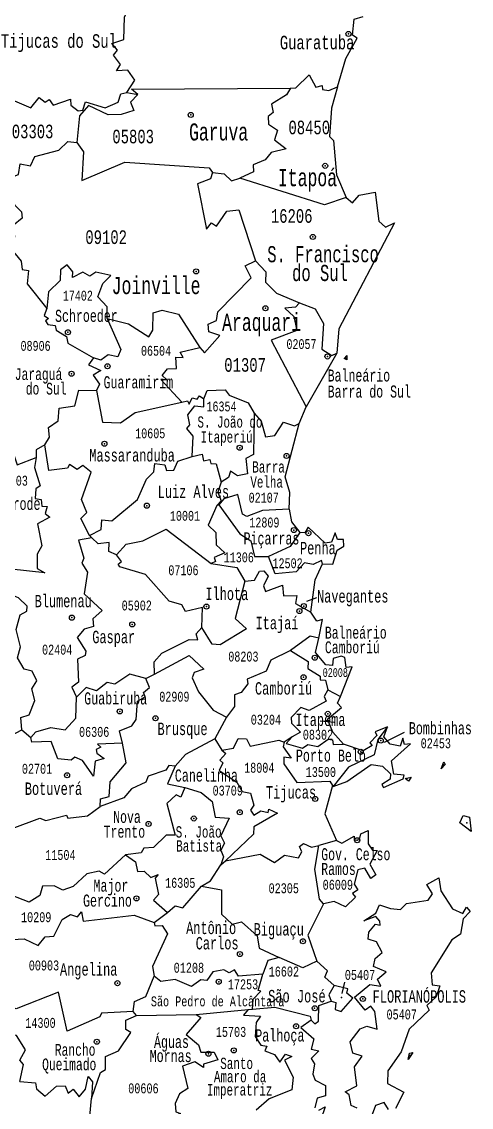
# Model space of a CAD drawing. Header units: millimetres. Extents: x 9851 to 10267, y 23387 to 23778.
# Drawn here: x 10099.2 to 10107.19, y 23446.9 to 23466.18 of the extents above; entities that cross this region are included whole.
import ezdxf
from ezdxf.enums import TextEntityAlignment as Align

# ---------------------------------------------------------------- set-up
doc = ezdxf.new("R2010")
doc.units = ezdxf.units.MM
doc.layers.add('3', color=7, linetype='Continuous')
doc.styles.add('MONOTXT', font='MONOTXT', dxfattribs={"height": 0.2})

# ---------------------------------------------------------------- blocks, each defined once
blk = doc.blocks.new('SEDE')
at = {"layer": '3', "color": 7, "linetype": 'Continuous'}
blk.add_circle((0, 0), 0.00451, dxfattribs=at)

msp = doc.modelspace()

# ---------------------------------------------------------------- linework, layer by layer
at = {"color": 7, "linetype": 'Continuous'}
for p, q in [((10101.065, 23464.927), (10101.261, 23464.893)), ((10104.797, 23460.295), (10104.256, 23459.342)), ((10104.127, 23459.045), (10104.256, 23459.342)), ((10102.699, 23457.602), (10102.669, 23457.591)), ((10100.402, 23457.061), (10100.448, 23457.016)), ((10104.267, 23455.891), (10104.445, 23455.955)), ((10101.403, 23454.52), (10101.558, 23454.596)), ((10104.639, 23454.317), (10104.864, 23454.196)), ((10102.84, 23453.833), (10102.631, 23453.444)), ((10104.75, 23453.738), (10104.502, 23453.76)), ((10099.2, 23453.608), (10099.36, 23453.473)), ((10105.647, 23453.388), (10106.002, 23453.566)), ((10102.631, 23453.444), (10102.757, 23453.247)), ((10104.003, 23453.485), (10103.861, 23453.386)), ((10104.72, 23452.617), (10104.735, 23452.601)), ((10104.794, 23451.64), (10104.478, 23451.551)), ((10102.738, 23451.209), (10102.819, 23451.28)), ((10101.553, 23450.182), (10101.792, 23450.363)), ((10104.937, 23449.126), (10104.886, 23448.923)), ((10101.242, 23448.534), (10101.18, 23448.603)), ((10101.242, 23448.534), (10102.298, 23448.552)), ((10102.298, 23448.552), (10103.22, 23448.64)), ((10103.22, 23448.64), (10103.297, 23448.646))]:
    msp.add_line(p, q, dxfattribs=at)
for points in [[(10101.065, 23464.927), (10101.207, 23465.148), (10101.084, 23465.32), (10100.881, 23465.308), (10100.955, 23465.425), (10100.829, 23465.588), (10100.899, 23465.675), (10100.802, 23465.796), (10101.017, 23465.865), (10101.026, 23466.265), (10101.125, 23466.492)], [(10104.813, 23465.029), (10104.961, 23465.53), (10105.157, 23465.89), (10105.079, 23465.943), (10105.106, 23466.231), (10105.267, 23466.276)], [(10103.974, 23465.005), (10104.072, 23465.01), (10104.308, 23465.242), (10104.428, 23465.023), (10104.539, 23465.051), (10104.543, 23464.98), (10104.655, 23464.96), (10104.813, 23465.029)], [(10098.407, 23464.495), (10098.638, 23464.548), (10099.029, 23464.797), (10099.362, 23464.651), (10099.508, 23464.835), (10099.618, 23464.754), (10099.686, 23464.801), (10099.76, 23464.703), (10100.064, 23464.806), (10100.071, 23464.703), (10100.202, 23464.601), (10100.285, 23464.615), (10100.335, 23464.763), (10100.684, 23464.653), (10100.914, 23464.753), (10100.961, 23464.9), (10101.065, 23464.927)], [(10101.261, 23464.893), (10101.152, 23464.987), (10103.974, 23465.005)], [(10103.974, 23465.005), (10103.902, 23464.882), (10103.639, 23464.719), (10103.67, 23464.57), (10103.579, 23464.501), (10103.584, 23464.362), (10103.742, 23464.258), (10103.692, 23464.088), (10103.897, 23463.927), (10103.629, 23463.859), (10103.525, 23463.73), (10103.31, 23463.641), (10103.315, 23463.516), (10103.075, 23463.407)], [(10104.813, 23465.029), (10104.703, 23464.65), (10104.667, 23464.143), (10104.738, 23464.071), (10104.791, 23463.466), (10104.963, 23463.06)], [(10101.261, 23464.893), (10101.132, 23464.754), (10101.19, 23464.606), (10100.969, 23464.534), (10100.737, 23464.53), (10100.384, 23464.697), (10100.224, 23464.511), (10100.181, 23464.041)], [(10099.197, 23462.809), (10098.978, 23463.033), (10098.916, 23463.144), (10098.978, 23463.199), (10098.922, 23463.279), (10098.83, 23463.276), (10098.86, 23463.359), (10099.143, 23463.468), (10099.174, 23463.662), (10099.354, 23463.625), (10099.433, 23463.788), (10099.858, 23463.903), (10100.017, 23464.057), (10100.181, 23464.041)], [(10100.181, 23464.041), (10100.296, 23463.874), (10100.267, 23463.363), (10101.033, 23463.689), (10102.528, 23463.59), (10102.59, 23463.507)], [(10102.59, 23463.507), (10102.556, 23463.391), (10102.325, 23463.306), (10102.485, 23462.498), (10102.572, 23462.611), (10102.659, 23462.553), (10102.844, 23462.817), (10103.059, 23462.843), (10103.353, 23461.935)], [(10102.59, 23463.507), (10102.798, 23463.483), (10102.929, 23463.358), (10103.075, 23463.407)], [(10104.963, 23463.06), (10104.579, 23462.931), (10103.075, 23463.407)], [(10104.963, 23463.06), (10105.076, 23462.967), (10105.196, 23463.103), (10105.478, 23463.155), (10105.542, 23462.641), (10105.66, 23462.534), (10105.82, 23462.612), (10104.834, 23460.729), (10104.797, 23460.295)], [(10099.197, 23462.809), (10099.206, 23462.693), (10099.045, 23462.562), (10099.072, 23462.362), (10099.003, 23462.162), (10099.192, 23461.928), (10099.206, 23461.785), (10099.321, 23461.763), (10099.297, 23461.525), (10099.645, 23461.09)], [(10100.719, 23460.914), (10100.715, 23461.12), (10100.551, 23461.297), (10100.643, 23461.536), (10100.785, 23461.675), (10100.515, 23461.733), (10100.412, 23461.662), (10100.285, 23461.733), (10100.102, 23461.639), (10100.11, 23461.741), (10100.005, 23461.868), (10099.889, 23461.774), (10099.883, 23461.589), (10099.676, 23461.384), (10099.645, 23461.09)], [(10102.362, 23460.397), (10102.449, 23460.305), (10102.722, 23460.608), (10102.523, 23460.673), (10102.513, 23460.811), (10102.663, 23460.874), (10102.685, 23461.029), (10103.275, 23461.635), (10103.172, 23461.849), (10103.353, 23461.935)], [(10103.353, 23461.935), (10103.538, 23461.74), (10103.531, 23461.557), (10103.726, 23461.365), (10104.132, 23461.191)], [(10099.645, 23461.09), (10099.597, 23460.965), (10099.677, 23460.914), (10099.625, 23460.868), (10099.662, 23460.806), (10099.794, 23460.786), (10099.81, 23460.707), (10099.998, 23460.594), (10100.02, 23460.477), (10100.476, 23460.213)], [(10104.132, 23461.191), (10104.065, 23461.112), (10103.875, 23461.096), (10104.034, 23460.947), (10104.087, 23460.701), (10103.631, 23460.525), (10104.256, 23459.342)], [(10104.132, 23461.191), (10104.416, 23461.086), (10104.564, 23460.823), (10104.529, 23460.367), (10104.71, 23460.257), (10104.797, 23460.295)], [(10100.719, 23460.914), (10100.961, 23460.359), (10100.908, 23460.23), (10100.735, 23460.266), (10100.608, 23460.172), (10100.476, 23460.213)], [(10100.719, 23460.914), (10101.095, 23460.816), (10101.458, 23460.584), (10101.529, 23460.705), (10101.537, 23461.01), (10101.693, 23461.058), (10101.985, 23460.99), (10102.362, 23460.397)], [(10102.042, 23459.428), (10101.672, 23459.829), (10101.773, 23459.829), (10101.695, 23459.897), (10101.791, 23460.018), (10101.95, 23460.024), (10101.94, 23460.223), (10102.069, 23460.22), (10102.015, 23460.312), (10102.362, 23460.397)], [(10100.476, 23460.213), (10100.389, 23460.087), (10100.606, 23459.989), (10100.468, 23459.907), (10100.583, 23459.748), (10100.528, 23459.634)], [(10104.973, 23460.176), (10104.927, 23460.203), (10104.978, 23460.253), (10104.973, 23460.176)], [(10099.613, 23458.667), (10099.694, 23458.803), (10099.676, 23458.975), (10099.85, 23459.093), (10099.864, 23459.319), (10100.142, 23459.362), (10100.215, 23459.638), (10100.528, 23459.634)], [(10100.528, 23459.634), (10100.636, 23459.072), (10100.957, 23459.061), (10101.218, 23459.24), (10102.042, 23459.428)], [(10102.042, 23459.428), (10102.145, 23459.449), (10102.174, 23459.389), (10102.231, 23459.501), (10102.315, 23459.478), (10102.359, 23459.539), (10102.435, 23459.488)], [(10102.435, 23459.488), (10102.495, 23459.633), (10102.817, 23459.643), (10102.885, 23459.551), (10103.221, 23459.412), (10103.327, 23459.229)], [(10102.227, 23458.463), (10102.244, 23458.822), (10102.132, 23458.957), (10102.185, 23459.024), (10102.153, 23459.204), (10102.273, 23459.362), (10102.433, 23459.344), (10102.435, 23459.488)], [(10103.327, 23459.229), (10103.32, 23458.494), (10103.18, 23458.427), (10103.209, 23458.156), (10103.031, 23458.119), (10102.908, 23458.2), (10102.876, 23458.091), (10102.746, 23458.005)], [(10103.327, 23459.229), (10103.452, 23459.086), (10103.528, 23458.812), (10103.698, 23458.836), (10103.85, 23459.074), (10104.049, 23459.004), (10104.127, 23459.045)], [(10103.952, 23457.523), (10103.962, 23457.821), (10103.882, 23458.101), (10104.127, 23459.045)], [(10098.574, 23458.601), (10098.755, 23458.574), (10099.005, 23458.654), (10099.12, 23458.314), (10099.455, 23458.444)], [(10099.613, 23458.667), (10099.458, 23458.581), (10099.455, 23458.444)], [(10100.402, 23457.061), (10100.251, 23457.363), (10100.356, 23457.465), (10100.262, 23457.697), (10100.433, 23458.181), (10100.283, 23458.3), (10100.186, 23458.229), (10100.049, 23458.317), (10100.011, 23458.257), (10099.683, 23458.214), (10099.613, 23458.667)], [(10099.455, 23458.444), (10099.424, 23458.268), (10099.53, 23457.943), (10099.448, 23457.888), (10099.437, 23457.714), (10099.548, 23457.696), (10099.559, 23457.577), (10099.653, 23457.575), (10099.616, 23457.451), (10099.698, 23457.382), (10099.48, 23457.266), (10099.559, 23456.874), (10099.477, 23456.724), (10099.475, 23456.472), (10099.61, 23456.394), (10099.011, 23456.461), (10098.832, 23456.399), (10098.687, 23456.48)], [(10100.402, 23457.061), (10100.611, 23457.164), (10100.623, 23457.336), (10100.802, 23457.321), (10101.258, 23457.698), (10101.419, 23458.061), (10101.547, 23458.187), (10101.564, 23458.336), (10101.742, 23458.312), (10101.774, 23458.212), (10101.905, 23458.216), (10101.972, 23458.376), (10102.227, 23458.463)], [(10102.227, 23458.463), (10102.407, 23458.501), (10102.429, 23458.385), (10102.539, 23458.41), (10102.562, 23458.334), (10102.654, 23458.331), (10102.746, 23458.005)], [(10102.746, 23458.005), (10102.686, 23457.829), (10102.742, 23457.671), (10102.669, 23457.591)], [(10103.952, 23457.523), (10103.475, 23457.504), (10103.198, 23457.394), (10103.123, 23457.439), (10103.042, 23457.784), (10102.789, 23457.712), (10102.699, 23457.602)], [(10102.699, 23457.602), (10103.076, 23457.085), (10103.269, 23456.966), (10103.338, 23456.686), (10103.585, 23456.683)], [(10102.669, 23457.591), (10102.512, 23457.244), (10102.65, 23457.112), (10102.652, 23456.893), (10102.807, 23456.751), (10102.618, 23456.667), (10102.641, 23456.596), (10102.567, 23456.562)], [(10103.952, 23457.523), (10103.99, 23457.301), (10104.141, 23457.11)], [(10100.884, 23456.712), (10101.056, 23456.902), (10101.351, 23456.965), (10101.767, 23457.172), (10102.567, 23456.562)], [(10104.141, 23457.11), (10103.968, 23456.862), (10103.585, 23456.683)], [(10104.543, 23456.555), (10104.728, 23456.547), (10104.805, 23456.797), (10104.922, 23456.866), (10104.916, 23456.99), (10104.808, 23456.988), (10104.769, 23457.107), (10104.702, 23456.937), (10104.593, 23456.921), (10104.286, 23457.204), (10104.229, 23457.105), (10104.141, 23457.11)], [(10100.448, 23457.016), (10100.21, 23456.977), (10100.306, 23456.653), (10100.267, 23456.564), (10100.368, 23456.409), (10100.312, 23456.025), (10100.632, 23455.725), (10100.464, 23455.576), (10100.475, 23455.442), (10100.31, 23455.395), (10100.187, 23455.249), (10100.339, 23455.003), (10100.328, 23454.928), (10100.19, 23454.859), (10100.206, 23454.454), (10100.093, 23454.366), (10100.171, 23454.187)], [(10100.884, 23456.712), (10100.747, 23456.774), (10100.752, 23456.936), (10100.557, 23456.908), (10100.448, 23457.016)], [(10102.401, 23455.427), (10102.412, 23455.778), (10102.108, 23455.709), (10102.042, 23455.829), (10101.817, 23455.889), (10101.399, 23456.368), (10100.945, 23456.501), (10100.912, 23456.55), (10100.971, 23456.597), (10100.884, 23456.712)], [(10104.543, 23456.555), (10104.525, 23456.614), (10104.375, 23456.543), (10104.226, 23456.575), (10104.077, 23456.414), (10103.702, 23456.38), (10103.585, 23456.683)], [(10099.2, 23453.608), (10099.187, 23453.823), (10099.335, 23453.876), (10099.435, 23454.127), (10099.379, 23454.335), (10099.468, 23454.477), (10099.385, 23454.651), (10099.245, 23454.687), (10099.127, 23454.883), (10099.178, 23455.082), (10099.1, 23455.39), (10099.175, 23455.648), (10099.288, 23455.716), (10099.299, 23455.802), (10099.141, 23455.949), (10098.818, 23456.084), (10098.687, 23456.48)], [(10102.567, 23456.562), (10103.022, 23456.489), (10103.165, 23456.25)], [(10104.336, 23455.695), (10104.411, 23456.269), (10104.543, 23456.555)], [(10103.165, 23456.25), (10102.994, 23455.583), (10103.192, 23455.403), (10102.726, 23455.116), (10102.581, 23455.131), (10102.401, 23455.427)], [(10103.165, 23456.25), (10103.336, 23456.263), (10103.427, 23456.424), (10103.5, 23456.433), (10103.577, 23456.337), (10103.495, 23456.162), (10103.528, 23456.064), (10103.833, 23456.176), (10103.851, 23455.987), (10104.088, 23455.994), (10104.062, 23455.852), (10104.336, 23455.695)], [(10104.477, 23455.232), (10104.544, 23455.566), (10104.443, 23455.534), (10104.336, 23455.695)], [(10101.558, 23454.596), (10101.555, 23454.813), (10101.688, 23454.966), (10102.175, 23455.211), (10102.326, 23455.206), (10102.298, 23455.314), (10102.401, 23455.427)], [(10104.477, 23455.232), (10104.325, 23455.27), (10103.978, 23455.017)], [(10104.864, 23454.196), (10105.068, 23454.724), (10104.965, 23454.712), (10104.943, 23454.893), (10104.878, 23454.915), (10104.732, 23454.875), (10104.722, 23454.751), (10104.602, 23454.762), (10104.419, 23454.983), (10104.477, 23455.232)], [(10101.558, 23454.596), (10102.176, 23454.926), (10102.438, 23454.682), (10102.265, 23454.626), (10102.229, 23454.528), (10102.34, 23454.279), (10102.603, 23453.957), (10102.84, 23453.833)], [(10103.978, 23455.017), (10103.624, 23454.847), (10103.543, 23454.651), (10103.207, 23454.509), (10103.219, 23454.423), (10103.1, 23454.267), (10102.98, 23454.226), (10102.98, 23454.022), (10102.84, 23453.833)], [(10103.978, 23455.017), (10104.289, 23454.823), (10104.281, 23454.696), (10104.5, 23454.561), (10104.504, 23454.492), (10104.599, 23454.486), (10104.639, 23454.317)], [(10101.403, 23454.52), (10101.122, 23454.596), (10100.857, 23454.418), (10100.717, 23454.449), (10100.528, 23454.302), (10100.345, 23454.358), (10100.171, 23454.187)], [(10100.989, 23453.368), (10100.937, 23453.587), (10101.158, 23453.677), (10101.236, 23453.792), (10101.258, 23454.115), (10101.391, 23454.191), (10101.362, 23454.268), (10101.47, 23454.36), (10101.403, 23454.52)], [(10099.36, 23453.473), (10099.45, 23453.571), (10099.716, 23453.647), (10099.969, 23453.604), (10100.164, 23453.812), (10100.171, 23454.187)], [(10104.639, 23454.317), (10104.571, 23454.196), (10104.607, 23454.113), (10104.308, 23453.952), (10104.156, 23454.001), (10103.989, 23453.826), (10103.995, 23453.726), (10104.151, 23453.565), (10104.003, 23453.485)], [(10104.918, 23453.355), (10104.727, 23453.568), (10104.634, 23453.796), (10104.881, 23454.004), (10104.813, 23454.078), (10104.864, 23454.196)], [(10098.64, 23453.212), (10098.824, 23453.242), (10098.825, 23453.406), (10099.2, 23453.608)], [(10105.696, 23453.66), (10105.525, 23453.433), (10105.461, 23453.161), (10105.004, 23452.943), (10104.735, 23452.601)], [(10104.735, 23452.601), (10104.978, 23452.689), (10105.408, 23452.994), (10105.607, 23452.961), (10105.752, 23452.827), (10105.743, 23452.732), (10105.597, 23452.636), (10105.627, 23452.582), (10105.977, 23452.734), (10105.994, 23452.804), (10105.811, 23452.822), (10105.77, 23453.059), (10106.105, 23453.36), (10105.998, 23453.344), (10105.971, 23453.456), (10105.922, 23453.319), (10105.744, 23453.351), (10105.635, 23453.484), (10105.696, 23453.66)], [(10105.696, 23453.66), (10105.481, 23453.57), (10105.507, 23453.508), (10105.384, 23453.377), (10105.424, 23453.329), (10105.269, 23453.233), (10104.918, 23453.355)], [(10100.989, 23453.368), (10100.547, 23453.352), (10100.605, 23453.298), (10100.524, 23453.258), (10100.535, 23453.192), (10100.663, 23453.095), (10100.502, 23453.053), (10100.473, 23452.784), (10100.282, 23453.063), (10100.144, 23453.122), (10100.08, 23453.069), (10099.84, 23453.089), (10099.722, 23453.4), (10099.377, 23453.39), (10099.36, 23453.473)], [(10100.592, 23452.245), (10100.597, 23452.381), (10100.756, 23452.423), (10100.77, 23452.682), (10101.053, 23453.019), (10100.989, 23453.368)], [(10102.631, 23453.444), (10102.112, 23453.171), (10101.928, 23452.961)], [(10102.757, 23453.247), (10102.962, 23453.28), (10103.045, 23453.451), (10103.192, 23453.445), (10103.257, 23453.315), (10103.766, 23453.422), (10103.861, 23453.386)], [(10103.861, 23453.386), (10103.846, 23453.307), (10103.986, 23453.106), (10103.855, 23453.119), (10103.859, 23453.002), (10104.086, 23452.669), (10104.672, 23452.696), (10104.72, 23452.617)], [(10104.003, 23453.485), (10103.9, 23453.362), (10104.191, 23453.284), (10104.283, 23453.346), (10104.458, 23453.312), (10104.647, 23453.442), (10104.719, 23453.431), (10104.731, 23453.349), (10104.918, 23453.355)], [(10102.757, 23453.247), (10102.825, 23453.188), (10102.721, 23453.068), (10102.772, 23453.019), (10102.708, 23452.886), (10103.024, 23452.679), (10103.116, 23452.51), (10103.267, 23452.482), (10103.324, 23452.269), (10103.262, 23452.181), (10103.323, 23452.093), (10103.446, 23452.169), (10103.58, 23452.141), (10103.589, 23452.196), (10103.746, 23452.128), (10103.324, 23451.886), (10103.318, 23451.751), (10102.819, 23451.28)], [(10101.928, 23452.961), (10101.813, 23452.974), (10101.761, 23452.893), (10101.445, 23452.784), (10101.407, 23452.68), (10101.153, 23452.557), (10101.017, 23452.398), (10100.592, 23452.245)], [(10106.724, 23452.99), (10106.653, 23452.916), (10106.701, 23453.039), (10106.724, 23452.99)], [(10101.928, 23452.961), (10101.787, 23452.646), (10102.097, 23452.582)], [(10104.72, 23452.617), (10104.587, 23452.114), (10104.794, 23451.64)], [(10106.073, 23452.693), (10106.015, 23452.743), (10106.119, 23452.765), (10106.073, 23452.693)], [(10102.097, 23452.582), (10102.024, 23452.411), (10101.942, 23452.452), (10101.776, 23452.301), (10101.927, 23451.738), (10101.767, 23451.736), (10101.541, 23451.515), (10101.372, 23451.504), (10101.324, 23451.424), (10101.043, 23451.388)], [(10102.097, 23452.582), (10102.389, 23452.494), (10102.581, 23452.333), (10102.636, 23452.057), (10102.888, 23452.035), (10102.738, 23451.722), (10102.802, 23451.594), (10102.735, 23451.472), (10102.784, 23451.35), (10102.738, 23451.209)], [(10098.528, 23451.711), (10098.721, 23451.865), (10099.033, 23451.852), (10099.519, 23452.036), (10099.631, 23451.997), (10099.997, 23452.094), (10100.019, 23452.038), (10100.371, 23452.077), (10100.592, 23452.245)], [(10107.187, 23451.802), (10106.985, 23451.953), (10107.04, 23452.084), (10107.156, 23452.053), (10107.187, 23451.802)], [(10104.794, 23451.64), (10104.89, 23451.593), (10105.104, 23451.718), (10105.109, 23451.65), (10105.203, 23451.66), (10105.223, 23451.759), (10105.352, 23451.816), (10105.357, 23451.582), (10105.429, 23451.47), (10105.514, 23451.465), (10105.382, 23451.222), (10105.493, 23451.032), (10105.403, 23450.966), (10105.296, 23451.148), (10105.174, 23451.122), (10105.108, 23450.863), (10105.172, 23450.763), (10105.074, 23450.702), (10105.132, 23450.633), (10104.953, 23450.461), (10104.753, 23450.557), (10104.559, 23450.515)], [(10102.819, 23451.28), (10103.439, 23451.396), (10103.693, 23451.251), (10103.867, 23451.382), (10104.115, 23451.331), (10104.176, 23451.439), (10104.134, 23451.534), (10104.205, 23451.589), (10104.347, 23451.523), (10104.478, 23451.551)], [(10104.559, 23450.515), (10104.488, 23450.597), (10104.405, 23451.132), (10104.478, 23451.551)], [(10101.043, 23451.388), (10100.669, 23451.045), (10100.577, 23451.094), (10100.359, 23451.047), (10100.116, 23450.822), (10099.932, 23450.758), (10099.775, 23450.836), (10099.567, 23450.829), (10099.524, 23450.667), (10099.333, 23450.544), (10098.875, 23450.723)], [(10101.043, 23451.388), (10101.224, 23451.26), (10101.255, 23451.092), (10101.373, 23451.096), (10101.491, 23450.983), (10101.625, 23451.038), (10101.569, 23450.971), (10101.629, 23450.681), (10101.542, 23450.579), (10101.792, 23450.363)], [(10102.395, 23450.83), (10102.552, 23450.922), (10102.738, 23451.209)], [(10105.753, 23450.433), (10105.929, 23450.414), (10106.038, 23450.524), (10106.42, 23450.582), (10106.498, 23450.697), (10106.4, 23450.857), (10106.612, 23450.977), (10106.647, 23450.75), (10106.854, 23450.429), (10107.036, 23450.347), (10107.104, 23450.458), (10107.168, 23450.381), (10107.04, 23450.251), (10106.998, 23449.978), (10106.842, 23449.879), (10106.474, 23449.29), (10106.491, 23449.075), (10106.63, 23449.058), (10106.562, 23448.864), (10106.396, 23448.713), (10106.437, 23448.628), (10106.081, 23448.289), (10105.944, 23447.89), (10105.702, 23447.548), (10105.701, 23447.324), (10105.99, 23447.171), (10105.838, 23446.884)], [(10101.792, 23450.363), (10101.924, 23450.478), (10102.062, 23450.447), (10102.395, 23450.83)], [(10102.395, 23450.83), (10102.747, 23450.768), (10102.749, 23450.333), (10102.938, 23450.153), (10103.104, 23450.195), (10103.383, 23449.946), (10103.416, 23449.728), (10103.776, 23449.565)], [(10104.559, 23450.515), (10104.281, 23449.961), (10104.442, 23449.499)], [(10105.158, 23446.885), (10105.053, 23446.935), (10105.02, 23447.126), (10104.944, 23447.179), (10105.156, 23447.284), (10105.114, 23447.621), (10105.249, 23447.81), (10105.084, 23447.866), (10105.037, 23448.063), (10105.215, 23448.299), (10105.332, 23448.345), (10105.516, 23448.291), (10105.475, 23448.603), (10105.4, 23448.697), (10105.304, 23448.629), (10105.112, 23448.861), (10105.387, 23449.086), (10105.582, 23449.055), (10105.518, 23449.179), (10105.673, 23449.308), (10105.45, 23449.402), (10105.482, 23449.545), (10105.602, 23449.652), (10105.505, 23449.844), (10105.355, 23449.891), (10105.367, 23450.012), (10105.485, 23450.155), (10105.57, 23450.136), (10105.562, 23450.21), (10105.492, 23450.293), (10105.279, 23450.217), (10105.492, 23450.348), (10105.558, 23450.501), (10105.753, 23450.433)], [(10098.502, 23449.876), (10098.934, 23449.778), (10099.029, 23449.883), (10099.243, 23449.892), (10099.493, 23449.775), (10099.619, 23449.931), (10099.768, 23449.94), (10099.918, 23450.238), (10100.067, 23450.325), (10100.189, 23450.288), (10100.264, 23450.373), (10100.29, 23450.208), (10101.196, 23450.314), (10101.553, 23450.182)], [(10101.553, 23450.182), (10101.563, 23450.124), (10101.694, 23450.129), (10101.787, 23449.981), (10101.523, 23449.405), (10101.553, 23449.229)], [(10103.776, 23449.565), (10103.575, 23449.509), (10103.481, 23449.266)], [(10104.442, 23449.499), (10104.197, 23449.377), (10103.776, 23449.565)], [(10103.481, 23449.266), (10103.05, 23449.231), (10102.983, 23449.342), (10102.884, 23449.292), (10102.788, 23449.343), (10102.593, 23449.308), (10102.487, 23449.152), (10102.384, 23449.169), (10102.215, 23449.049), (10101.928, 23449.172), (10101.671, 23449.136), (10101.553, 23449.229)], [(10104.749, 23449.066), (10104.583, 23449.213), (10104.635, 23449.324), (10104.442, 23449.499)], [(10101.18, 23448.603), (10101.201, 23448.78), (10101.406, 23448.87), (10101.553, 23449.229)], [(10103.297, 23448.646), (10103.312, 23448.821), (10103.447, 23448.968), (10103.399, 23448.978), (10103.481, 23449.266)], [(10101.18, 23448.603), (10100.615, 23448.575), (10100.589, 23448.509), (10100.007, 23448.257), (10099.855, 23448.95), (10099.102, 23448.653), (10098.958, 23448.695), (10098.756, 23448.492), (10098.73, 23448.344)], [(10104.749, 23449.066), (10104.657, 23448.902), (10104.695, 23448.785)], [(10104.695, 23448.785), (10104.781, 23448.764), (10104.771, 23448.638), (10104.873, 23448.602), (10105.082, 23448.84), (10104.977, 23448.93), (10104.992, 23449.004), (10104.749, 23449.066)], [(10104.341, 23448.451), (10104.405, 23448.386), (10104.474, 23448.432), (10104.478, 23448.708), (10104.695, 23448.785)], [(10102.298, 23448.552), (10102.383, 23448.498), (10102.121, 23448.195), (10102.34, 23448.013), (10102.38, 23447.884), (10102.616, 23447.881), (10102.682, 23447.747), (10102.431, 23447.667), (10102.427, 23447.61), (10102.275, 23447.709), (10102.054, 23447.631), (10102.152, 23447.239), (10102.002, 23447.14), (10101.928, 23446.969), (10101.938, 23446.825), (10102.018, 23446.791), (10101.945, 23446.752), (10101.979, 23446.667), (10101.905, 23446.651)], [(10103.22, 23448.64), (10103.141, 23448.538), (10103.442, 23448.52), (10103.364, 23448.409), (10103.35, 23448.16), (10103.447, 23448.009), (10103.555, 23447.991), (10103.521, 23447.906), (10103.689, 23447.843), (10103.787, 23447.704), (10103.889, 23447.845), (10103.998, 23447.807), (10103.87, 23447.738), (10104.023, 23447.44), (10103.997, 23447.214), (10103.597, 23447.053), (10103.366, 23446.85)], [(10103.297, 23448.646), (10103.698, 23448.682), (10104.325, 23448.522), (10104.341, 23448.451)], [(10099.166, 23447.36), (10099.23, 23447.662), (10099.169, 23447.742), (10099.268, 23447.925), (10099.109, 23448.176), (10098.835, 23448.21), (10098.73, 23448.344)], [(10100.44, 23447.059), (10100.602, 23447.52), (10100.686, 23447.577), (10100.688, 23447.804), (10100.917, 23447.907), (10101.138, 23448.23), (10101.05, 23448.287), (10101.048, 23448.451), (10101.242, 23448.534)], [(10104.341, 23448.451), (10104.159, 23448.318), (10104.392, 23448.119), (10104.344, 23447.938), (10104.48, 23447.904), (10104.344, 23447.769), (10104.402, 23447.676), (10104.369, 23447.491), (10104.416, 23447.383), (10104.597, 23447.292), (10104.598, 23447.105), (10104.451, 23447.065), (10104.409, 23446.891)], [(10106.089, 23447.864), (10106.147, 23447.875), (10106.068, 23447.752), (10106.089, 23447.864)], [(10099.166, 23447.36), (10099.445, 23447.335), (10099.463, 23447.232), (10099.615, 23447.1), (10099.818, 23447.28), (10099.97, 23447.287), (10100.024, 23447.153), (10100.112, 23447.227), (10100.221, 23447.091), (10100.335, 23447.226), (10100.381, 23447.451), (10100.458, 23447.353), (10100.44, 23447.059)], [(10100.584, 23446.138), (10100.513, 23446.158), (10100.562, 23446.412), (10100.393, 23446.556), (10100.44, 23447.059)], [(10104.478, 23446.849), (10104.591, 23446.91), (10104.514, 23446.689)], [(10105.716, 23446.863), (10105.637, 23446.987), (10105.488, 23446.936), (10105.329, 23446.522)]]:
    msp.add_lwpolyline(points, dxfattribs=at)
for p in [(10105.005, 23465.966), (10102.202, 23464.527), (10104.591, 23463.624), (10104.372, 23462.36), (10102.297, 23461.749), (10103.53, 23461.093), (10100.022, 23460.668), (10104.633, 23460.238), (10104.962, 23460.205), (10100.085, 23459.932), (10100.724, 23460.063), (10100.669, 23458.688), (10103.072, 23458.616), (10103.905, 23458.471), (10101.424, 23457.588), (10104.035, 23457.155), (10104.294, 23457.099), (10102.48, 23455.796), (10104.133, 23455.716), (10104.21, 23455.805), (10100.091, 23455.599), (10101.163, 23455.48), (10104.405, 23454.888), (10104.208, 23454.541), (10100.941, 23453.935), (10101.577, 23453.813), (10104.638, 23453.891), (10105.578, 23453.415), (10105.222, 23453.216), (10106.695, 23452.985), (10100.005, 23452.799), (10106.04, 23452.741), (10104.416, 23452.38), (10102.258, 23452.032), (10103.074, 23452.143), (10101.455, 23451.935), (10107.109, 23451.956), (10105.16, 23451.646), (10101.238, 23450.613), (10104.197, 23449.852), (10103.077, 23449.624), (10102.699, 23449.132), (10100.899, 23449.107), (10104.881, 23448.855), (10105.26, 23448.827), (10104.401, 23448.662), (10104.074, 23448.341), (10100.535, 23448.068), (10102.516, 23447.855), (10102.966, 23447.913), (10106.104, 23447.823)]:
    msp.add_point(p, dxfattribs=at)

# ---------------------------------------------------------------- block references
for p, xscale, yscale, zscale, rotation in [((10105.005, 23465.966), 10, 10, 10, 359.3940752157623), ((10102.202, 23464.527), 10, 10, 10, 359.2585289313398), ((10104.591, 23463.624), 10.00001116525409, 10.00001116525409, 10, 359.340178085721), ((10104.372, 23462.36), 9.999978338519323, 9.999978338519323, 10, 359.3108253030394), ((10102.297, 23461.749), 9.999999999999998, 9.999999999999998, 9.999999999999998, 359.2163704233573), ((10103.53, 23461.093), 9.999999999999998, 9.999999999999998, 9.999999999999998, 359.2558611089569), ((10100.022, 23460.668), 10, 10, 10, 359.1051013983256), ((10100.724, 23460.063), 10, 10, 10, 359.1235128348631), ((10104.633, 23460.238), 9.999983642898135, 9.999983642898135, 10, 359.2865445804974), ((10100.085, 23459.932), 10, 10, 10, 359.0949598787034), ((10100.669, 23458.688), 9.999982897830623, 9.999982897830623, 10, 359.0976275975964), ((10103.072, 23458.616), 10, 10, 10, 359.1952911902287), ((10103.905, 23458.471), 9.99997802268947, 9.99997802268947, 10, 359.2273084177901), ((10101.424, 23457.588), 10, 10, 10, 359.1096365268077), ((10104.035, 23457.155), 10.0000180152567, 10.0000180152567, 10, 359.2105012791104), ((10104.294, 23457.099), 10, 10, 10, 359.2201053419033), ((10102.48, 23455.796), 10, 10, 10, 359.1224457417973), ((10104.133, 23455.716), 10.00002150205584, 10.00002150205584, 10, 359.1899556336219), ((10104.21, 23455.805), 10, 10, 10, 359.1947576339383), ((10100.091, 23455.599), 10.00002163649708, 10.00002163649708, 10, 359.019180076595), ((10101.163, 23455.48), 9.99998999418441, 9.99998999418441, 10, 359.0618717575624), ((10104.405, 23454.888), 9.999982195264005, 9.999982195264005, 10, 359.1870172978569), ((10104.208, 23454.541), 10.00001751771551, 10.00001751771551, 10, 359.1728780959185), ((10100.941, 23453.935), 10, 10, 10, 359.0253156839391), ((10104.638, 23453.891), 10, 10, 10, 359.1795475183474), ((10101.577, 23453.813), 9.99997796251591, 9.99997796251591, 10, 359.049862759733), ((10105.578, 23453.415), 10.00001737373323, 10.00001737373323, 10, 359.2107680580358), ((10105.222, 23453.216), 10.00001558588072, 10.00001558588072, 10, 359.1923566323617), ((10100.005, 23452.799), 10, 10, 10, 358.9652751484193), ((10104.416, 23452.38), 10, 10, 10, 359.1440584796897), ((10102.258, 23452.032), 9.999986469535447, 9.999986469535447, 10, 359.0469283073946), ((10103.074, 23452.143), 10.00002281524307, 10.00002281524307, 10, 359.0832219623512), ((10101.455, 23451.935), 10, 10, 10, 359.0111725399802), ((10105.16, 23451.646), 10, 10, 10, 359.1627367181559), ((10101.238, 23450.613), 10, 10, 10, 358.9780844953807), ((10104.197, 23449.852), 10, 10, 10, 359.0901579945931), ((10103.077, 23449.624), 10.00001136637405, 10.00001136637405, 10, 359.0383917472619), ((10100.899, 23449.107), 10, 10, 10, 358.9359217823158), ((10102.699, 23449.132), 10, 10, 10, 359.0135734267988), ((10105.26, 23448.827), 10.0000223442651, 10.0000223442651, 10, 359.1173770580617), ((10104.407, 23448.662), 9.999983716515834, 9.999983716515834, 10, 359.0805499834536), ((10104.074, 23448.341), 10, 10, 10, 359.0578702238198), ((10100.535, 23448.068), 10.00002356388547, 10.00002356388547, 10, 358.9009665623699), ((10102.966, 23447.913), 9.99997835543297, 9.99997835543297, 10, 359.0026314375775), ((10102.516, 23447.855), 10, 10, 10, 358.9823526944384)]:
    msp.add_blockref('SEDE', p, dxfattribs=dict(at, xscale=xscale, yscale=yscale, zscale=zscale, rotation=rotation))

# ---------------------------------------------------------------- texts
at = {"color": 7, "linetype": 'Continuous', "style": 'MONOTXT'}
for s, height, width, p in [('Tijucas do Sul', 0.24093, 0.705878, (10098.83, 23465.72)), ('Itapo%%225', 0.3035, 0.666667, (10103.752, 23463.262)), ('Schroeder', 0.2142, 0.666667, (10099.792, 23460.852)), ('Luiz Alves', 0.2196, 0.666671, (10101.617, 23457.725)), ('Penha', 0.2197, 0.666671, (10104.145, 23456.725)), ('Ilhota', 0.2199, 0.666671, (10102.464, 23455.911)), ('Cambori%%250', 0.22024, 0.666671, (10103.344, 23454.233)), ('Guabiruba', 0.2155, 0.666662, (10100.31, 23454.058)), ('Itapema', 0.2204, 0.666671, (10104.062, 23453.675)), ('Canelinha', 0.2159, 0.666662, (10101.92, 23452.688)), ('17253', 0.1762, 0.706903, (10102.862, 23448.999)), ('S%%227o Jos%%233', 0.22132, 0.666667, (10103.578, 23448.766)), ('FLORIAN%%211POLIS', 0.22125, 0.666667, (10105.434, 23448.761)), ('S%%227o Pedro de Alc%%226ntara', 0.17623, 0.706898, (10101.495, 23448.696))]:
    msp.add_text(s, height=height, dxfattribs=dict(at, width=width)).set_placement(p)
for s, height, width, p in [('Guaratuba', 0.2409, 0.705884, (10105.11, 23465.934)), ('Itaja%%237', 0.22, 0.666662, (10104.116, 23455.614)), ('Gaspar', 0.22, 0.666675, (10101.215, 23455.366)), ('Porto Belo', 0.2156, 0.666658, (10105.315, 23453.257)), ('Palho%%231a', 0.21657, 0.666667, (10104.223, 23448.288))]:
    msp.add_text(s, height=height, dxfattribs=dict(at, width=width)).set_placement(p, align=Align.TOP_RIGHT)
for s, height, width, p in [('03303', 0.242, 0.705888, (10099.393, 23464.234)), ('08450', 0.242, 0.705884, (10104.308, 23464.305)), ('05803', 0.2421, 0.705886, (10101.18, 23464.144)), ('16206', 0.2424, 0.705878, (10103.996, 23462.733)), ('17402', 0.1747, 0.705875, (10100.197, 23461.318)), ('08906', 0.1748, 0.705877, (10099.446, 23460.426)), ('01307', 0.2429, 0.70588, (10103.169, 23460.088)), ('16354', 0.175, 0.705889, (10102.749, 23459.35)), ('10605', 0.1751, 0.705872, (10101.483, 23458.873)), ('13203', 0.1752, 0.705885, (10099.041, 23458.032)), ('12809', 0.1753, 0.705877, (10103.511, 23457.289)), ('12502', 0.1754, 0.705883, (10103.923, 23456.565)), ('07106', 0.1754, 0.70589, (10102.073, 23456.441)), ('02404', 0.1757, 0.705894, (10099.83, 23455.031)), ('08203', 0.1757, 0.705874, (10103.138, 23454.908)), ('02008', 0.155, 0.666667, (10104.771, 23454.624)), ('02909', 0.1758, 0.705886, (10101.912, 23454.195)), ('Bombinhas', 0.2155, 0.666667, (10106.638, 23453.645)), ('06306', 0.1759, 0.70588, (10100.487, 23453.57)), ('13500', 0.176, 0.705882, (10104.514, 23452.857)), ('06009', 0.1763, 0.705875, (10104.816, 23450.855)), ('10209', 0.1764, 0.70588, (10099.457, 23450.279)), ('00903', 0.1765, 0.705886, (10099.595, 23449.422)), ('05407', 0.1767, 0.70589, (10105.21, 23449.254)), ('05407', 0.1767, 0.70589, (10105.951, 23448.552)), ('14300', 0.1767, 0.705876, (10099.533, 23448.402)), ('15703', 0.1767, 0.705877, (10102.918, 23448.242)), ('00606', 0.1769, 0.705882, (10101.362, 23447.239))]:
    msp.add_text(s, height=height, dxfattribs=dict(at, width=width)).set_placement(p, align=Align.MIDDLE)
for s, height, width, p in [('Garuva', 0.3033, 0.666673, (10103.223, 23464.074)), ('Blumenau', 0.22, 0.666679, (10100.445, 23455.784)), ('Bigua%%231u', 0.22109, 0.666667, (10104.213, 23449.954))]:
    msp.add_text(s, height=height, dxfattribs=dict(at, width=width)).set_placement(p, align=Align.RIGHT)
for s, height, rotation, width, p in [('09102', 0.2424, 0, 0.705876, (10100.7, 23462.357)), ('02057', 0.1748, 360, 0.705879, (10104.17, 23460.458)), ('06504', 0.1749, 360, 0.70588, (10101.586, 23460.339)), ('02107', 0.1752, 360, 0.705876, (10103.499, 23457.73)), ('10001', 0.1753, 360, 0.70588, (10102.1, 23457.408)), ('11306', 0.1754, 360, 0.705877, (10103.056, 23456.67)), ('05902', 0.1755, 360, 0.705879, (10101.244, 23455.815)), ('03204', 0.1759, 360, 0.705882, (10103.538, 23453.787)), ('08302', 0.1759, 360, 0.705875, (10104.463, 23453.52)), ('02453', 0.1759, 360, 0.705874, (10106.557, 23453.367)), ('02701', 0.176, 360, 0.705878, (10099.472, 23452.915)), ('18004', 0.176, 360, 0.705868, (10103.42, 23452.933)), ('03709', 0.176, 360, 0.705879, (10102.86, 23452.528)), ('11504', 0.1762, 0, 0.705871, (10099.887, 23451.384)), ('16305', 0.1763, 0, 0.705886, (10102.016, 23450.889)), ('02305', 0.1763, 0, 0.705878, (10103.855, 23450.793)), ('01208', 0.1766, 0, 0.705875, (10102.17, 23449.381)), ('16602', 0.1766, 0, 0.705889, (10103.857, 23449.314))]:
    msp.add_text(s, height=height, rotation=rotation, dxfattribs=dict(at, width=width)).set_placement(p, align=Align.MIDDLE)
for s, height, rotation, width, p in [('S. Francisco ', 0.28626, 359.9985, 0.666683, (10104.636, 23462.197)), ('do Sul', 0.2863, 359.9985, 0.666683, (10104.499, 23461.864)), ('Pomerode', 0.2148, 0, 0.666658, (10099.038, 23457.727)), ('S. Jo%%227o ', 0.20196, 0.0003, 0.666667, (10102.401, 23451.895)), ('Batista', 0.202, 0.0003, 0.666667, (10102.352, 23451.646)), ('Santo', 0.2017, 0.0005, 0.666685, (10103.018, 23447.784)), ('Amaro da ', 0.2017, 0.0005, 0.666685, (10103.138, 23447.549)), ('Imperatriz', 0.2017, 0.0005, 0.666685, (10103.071, 23447.314))]:
    msp.add_text(s, height=height, rotation=rotation, dxfattribs=dict(at, width=width)).set_placement(p, align=Align.TOP_CENTER)
for s, height, rotation, width, p in [('Joinville', 0.3039, 0, 0.666676, (10102.376, 23461.65)), ('Jaragu%%225 ', 0.20895, 359.9981, 0.666671, (10100.041, 23460.029)), ('do Sul', 0.209, 359.9981, 0.666671, (10099.995, 23459.771)), ('Barra ', 0.2002, 359.9991, 0.666676, (10103.989, 23458.376)), ('Velha', 0.2002, 359.9991, 0.666676, (10103.84, 23458.109)), ('Pi%%231arras', 0.21488, 0, 0.666662, (10104.133, 23457.114)), ('Tijucas', 0.2206, 360, 0.666667, (10104.43, 23452.607)), ('Rancho ', 0.2085, 359.9979, 0.666662, (10100.63, 23448.027)), ('Queimado', 0.2085, 359.9979, 0.666662, (10100.525, 23447.77))]:
    msp.add_text(s, height=height, rotation=rotation, dxfattribs=dict(at, width=width)).set_placement(p, align=Align.TOP_RIGHT)
for s, height, rotation, width, p in [('Araquari', 0.3042, 0, 0.666673, (10102.759, 23460.693)), ('Navegantes', 0.2199, 360, 0.666675, (10104.447, 23455.868)), ('Balne%%225rio ', 0.21129, 359.9979, 0.666675, (10104.586, 23455.227)), ('Cambori%%250', 0.21129, 359.9979, 0.666675, (10104.586, 23454.967)), ('Botuver%%225', 0.2206, 360, 0.666667, (10099.255, 23452.451)), ('Gov. Celso ', 0.21293, 359.9979, 0.666667, (10104.521, 23451.291)), ('Ramos', 0.2129, 359.9979, 0.666667, (10104.521, 23451.029))]:
    msp.add_text(s, height=height, rotation=rotation, dxfattribs=dict(at, width=width)).set_placement(p)
at = {"color": 7, "linetype": 'Continuous', "style": 'MONOTXT', "width": 0.666671}
for s, p in [('Balne%%225rio ', (10104.635, 23460.007)), ('Barra do Sul', (10104.635, 23459.722))]:
    msp.add_text(s, height=0.21375, rotation=359.9993, dxfattribs=at).set_placement(p, align=Align.TOP_LEFT)
msp.add_text('Guaramirim', height=0.2144, dxfattribs=at).set_placement((10100.654, 23459.887), align=Align.TOP_LEFT)
for s, p in [('S. Jo%%227o do ', (10102.957, 23458.974)), ('Itaperi%%250', (10102.841, 23458.708))]:
    msp.add_text(s, height=0.19987, rotation=359.9992, dxfattribs=at).set_placement(p, align=Align.CENTER)
at = {"color": 7, "linetype": 'Continuous', "style": 'MONOTXT'}
for s, height, width, p in [('Massaranduba', 0.21941, 0.666679, (10101.161, 23458.592)), ('Brusque', 0.2203, 0.666671, (10102.057, 23453.734))]:
    msp.add_text(s, height=height, dxfattribs=dict(at, width=width)).set_placement(p, align=Align.TOP_CENTER)
for s, height, rotation, width, p in [('Nova ', 0.2131, 359.9976, 0.666684, (10101.439, 23452.061)), ('Trento', 0.2131, 359.9976, 0.666684, (10101.393, 23451.798)), ('Major ', 0.2149, 359.9977, 0.666675, (10101.219, 23450.84)), ('Gercino', 0.2149, 359.9977, 0.666675, (10101.157, 23450.574)), ('%%193guas ', 0.2154, 359.9977, 0.66668, (10102.295, 23448.065)), ('Mornas', 0.2154, 359.9977, 0.66668, (10102.219, 23447.814))]:
    msp.add_text(s, height=height, rotation=rotation, dxfattribs=dict(at, width=width)).set_placement(p, align=Align.MIDDLE_RIGHT)
for s, height, rotation, width, p in [('Ant%%244nio ', 0.22008, 359.9988, 0.666671, (10103.137, 23449.979)), ('Carlos', 0.2201, 359.9988, 0.666671, (10103.053, 23449.707)), ('Angelina', 0.2212, 360, 0.666683, (10100.9, 23449.241))]:
    msp.add_text(s, height=height, rotation=rotation, dxfattribs=dict(at, width=width)).set_placement(p, align=Align.RIGHT)

doc.saveas('drawing.dxf')
